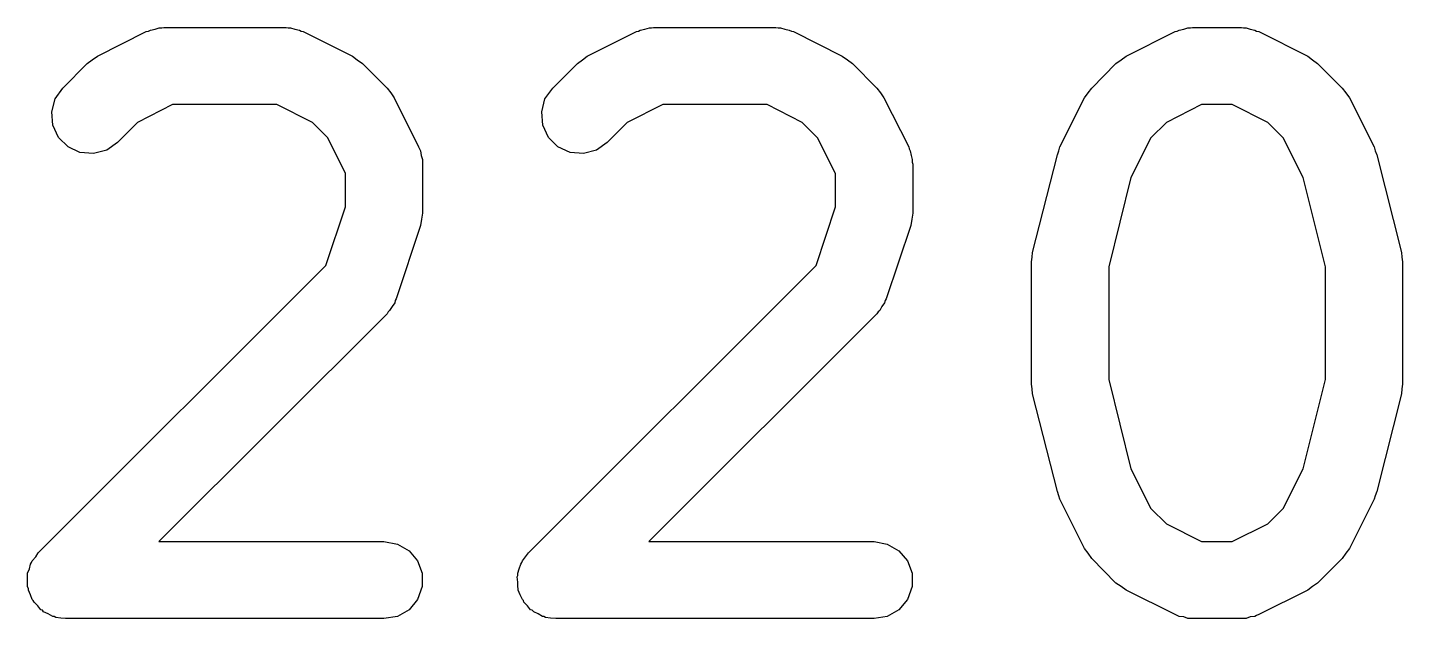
# Model space of a CAD drawing. Extents: x 10 to 287, y -200 to -10.
# Drawn here: x 147.64 to 150.313, y -103.4 to -102.25 of the extents above; entities that cross this region are included whole.
import ezdxf

# ---------------------------------------------------------------- set-up
doc = ezdxf.new("R2010")
doc.units = 0
doc.header["$MEASUREMENT"] = 0
doc.layers.add('BLACK', color=7, linetype='CONTINUOUS')

msp = doc.modelspace()

# ---------------------------------------------------------------- linework, layer by layer
at = {"layer": 'Black'}
for p, q in [((147.776, -102.306), (147.871, -102.258)), ((147.871, -102.258), (147.875, -102.257)), ((147.875, -102.257), (147.879, -102.255)), ((147.879, -102.255), (147.888, -102.253)), ((147.888, -102.253), (147.896, -102.251)), ((147.896, -102.251), (147.901, -102.251)), ((147.901, -102.251), (147.905, -102.25)), ((147.905, -102.25), (148.143, -102.25)), ((148.143, -102.25), (148.147, -102.251)), ((148.147, -102.251), (148.151, -102.251)), ((148.151, -102.251), (148.16, -102.253)), ((148.16, -102.253), (148.169, -102.255)), ((148.169, -102.255), (148.172, -102.257)), ((148.172, -102.257), (148.176, -102.258)), ((148.176, -102.258), (148.272, -102.306)), ((148.728, -102.306), (148.824, -102.258)), ((148.824, -102.258), (148.828, -102.257)), ((148.828, -102.257), (148.831, -102.255)), ((148.831, -102.255), (148.84, -102.253)), ((148.84, -102.253), (148.849, -102.251)), ((148.849, -102.251), (148.853, -102.251)), ((148.853, -102.251), (148.857, -102.25)), ((148.857, -102.25), (149.095, -102.25)), ((149.095, -102.25), (149.099, -102.251)), ((149.099, -102.251), (149.104, -102.251)), ((149.104, -102.251), (149.112, -102.253)), ((149.112, -102.253), (149.121, -102.255)), ((149.121, -102.255), (149.125, -102.257)), ((149.125, -102.257), (149.129, -102.258)), ((149.129, -102.258), (149.224, -102.306)), ((149.776, -102.306), (149.871, -102.258)), ((149.871, -102.258), (149.875, -102.257)), ((149.875, -102.257), (149.879, -102.255)), ((149.879, -102.255), (149.888, -102.253)), ((149.888, -102.253), (149.896, -102.251)), ((149.896, -102.251), (149.901, -102.251)), ((149.901, -102.251), (149.905, -102.25)), ((149.905, -102.25), (150, -102.25)), ((150, -102.25), (150.004, -102.251)), ((150.004, -102.251), (150.009, -102.251)), ((150.009, -102.251), (150.017, -102.253)), ((150.017, -102.253), (150.026, -102.255)), ((150.026, -102.255), (150.029, -102.257)), ((150.029, -102.257), (150.034, -102.258)), ((150.034, -102.258), (150.129, -102.306)), ((147.709, -102.368), (147.756, -102.32)), ((147.756, -102.32), (147.766, -102.313)), ((147.766, -102.313), (147.776, -102.306)), ((148.272, -102.306), (148.281, -102.313)), ((148.281, -102.313), (148.291, -102.32)), ((148.291, -102.32), (148.339, -102.368)), ((148.661, -102.368), (148.709, -102.32)), ((148.709, -102.32), (148.719, -102.313)), ((148.719, -102.313), (148.728, -102.306)), ((149.224, -102.306), (149.234, -102.313)), ((149.234, -102.313), (149.244, -102.32)), ((149.244, -102.32), (149.291, -102.368)), ((149.709, -102.368), (149.756, -102.32)), ((149.756, -102.32), (149.766, -102.313)), ((149.766, -102.313), (149.776, -102.306)), ((150.129, -102.306), (150.138, -102.313)), ((150.138, -102.313), (150.148, -102.32)), ((150.148, -102.32), (150.196, -102.368)), ((147.694, -102.389), (147.709, -102.368)), ((148.339, -102.368), (148.346, -102.377)), ((148.646, -102.389), (148.661, -102.368)), ((149.291, -102.368), (149.298, -102.377)), ((149.702, -102.377), (149.709, -102.368)), ((150.196, -102.368), (150.203, -102.377)), ((147.687, -102.414), (147.694, -102.389)), ((147.922, -102.4), (147.854, -102.435)), ((148.125, -102.4), (147.922, -102.4)), ((148.194, -102.435), (148.125, -102.4)), ((148.346, -102.377), (148.353, -102.387)), ((148.353, -102.387), (148.4, -102.482)), ((148.64, -102.414), (148.646, -102.389)), ((148.875, -102.4), (148.806, -102.435)), ((149.078, -102.4), (148.875, -102.4)), ((149.146, -102.435), (149.078, -102.4)), ((149.298, -102.377), (149.305, -102.387)), ((149.305, -102.387), (149.353, -102.482)), ((149.647, -102.482), (149.695, -102.387)), ((149.695, -102.387), (149.702, -102.377)), ((149.922, -102.4), (149.854, -102.435)), ((149.982, -102.4), (149.922, -102.4)), ((150.051, -102.435), (149.982, -102.4)), ((150.203, -102.377), (150.21, -102.387)), ((150.21, -102.387), (150.258, -102.482)), ((147.689, -102.44), (147.687, -102.414)), ((148.642, -102.44), (148.64, -102.414)), ((147.7, -102.464), (147.689, -102.44)), ((147.854, -102.435), (147.815, -102.474)), ((148.224, -102.465), (148.194, -102.435)), ((148.653, -102.464), (148.642, -102.44)), ((148.806, -102.435), (148.767, -102.474)), ((149.176, -102.465), (149.146, -102.435)), ((149.854, -102.435), (149.824, -102.465)), ((150.081, -102.465), (150.051, -102.435)), ((147.719, -102.482), (147.7, -102.464)), ((147.742, -102.493), (147.719, -102.482)), ((147.815, -102.474), (147.794, -102.489)), ((148.258, -102.534), (148.224, -102.465)), ((148.4, -102.482), (148.402, -102.486)), ((148.671, -102.482), (148.653, -102.464)), ((148.695, -102.493), (148.671, -102.482)), ((148.767, -102.474), (148.746, -102.489)), ((149.211, -102.534), (149.176, -102.465)), ((149.353, -102.482), (149.354, -102.486)), ((149.645, -102.49), (149.647, -102.482)), ((149.824, -102.465), (149.785, -102.542)), ((150.12, -102.542), (150.081, -102.465)), ((150.258, -102.482), (150.26, -102.49)), ((147.768, -102.495), (147.742, -102.493)), ((147.794, -102.489), (147.768, -102.495)), ((148.402, -102.486), (148.404, -102.49)), ((148.404, -102.49), (148.405, -102.499)), ((148.405, -102.499), (148.408, -102.507)), ((148.408, -102.507), (148.408, -102.512)), ((148.721, -102.495), (148.695, -102.493)), ((148.746, -102.489), (148.721, -102.495)), ((149.354, -102.486), (149.356, -102.49)), ((149.356, -102.49), (149.358, -102.499)), ((149.358, -102.499), (149.36, -102.507)), ((149.36, -102.507), (149.36, -102.512)), ((149.594, -102.688), (149.642, -102.498)), ((149.642, -102.498), (149.645, -102.49)), ((150.26, -102.49), (150.263, -102.498)), ((150.263, -102.498), (150.311, -102.688)), ((148.258, -102.599), (148.258, -102.534)), ((148.408, -102.512), (148.408, -102.516)), ((148.408, -102.516), (148.408, -102.611)), ((149.211, -102.599), (149.211, -102.534)), ((149.36, -102.512), (149.361, -102.516)), ((149.361, -102.516), (149.361, -102.611)), ((149.785, -102.542), (149.742, -102.716)), ((150.163, -102.716), (150.12, -102.542)), ((148.22, -102.713), (148.258, -102.599)), ((148.408, -102.611), (148.406, -102.623)), ((149.173, -102.713), (149.211, -102.599)), ((149.361, -102.611), (149.359, -102.623)), ((148.404, -102.635), (148.357, -102.778)), ((148.406, -102.623), (148.404, -102.635)), ((149.357, -102.635), (149.309, -102.778)), ((149.359, -102.623), (149.357, -102.635)), ((149.593, -102.697), (149.594, -102.688)), ((150.311, -102.688), (150.312, -102.697)), ((147.661, -103.272), (148.22, -102.713)), ((148.614, -103.272), (149.173, -102.713)), ((149.592, -102.706), (149.593, -102.697)), ((149.592, -102.944), (149.592, -102.706)), ((149.742, -102.716), (149.742, -102.935)), ((150.163, -102.935), (150.163, -102.716)), ((150.312, -102.697), (150.313, -102.706)), ((150.313, -102.706), (150.313, -102.944)), ((148.341, -102.803), (148.339, -102.807)), ((148.344, -102.801), (148.341, -102.803)), ((148.349, -102.793), (148.344, -102.801)), ((148.354, -102.786), (148.349, -102.793)), ((148.355, -102.781), (148.354, -102.786)), ((148.357, -102.778), (148.355, -102.781)), ((149.294, -102.803), (149.291, -102.807)), ((149.297, -102.801), (149.294, -102.803)), ((149.301, -102.793), (149.297, -102.801)), ((149.306, -102.786), (149.301, -102.793)), ((149.307, -102.781), (149.306, -102.786)), ((149.309, -102.778), (149.307, -102.781)), ((148.339, -102.807), (147.895, -103.25)), ((149.291, -102.807), (148.848, -103.25)), ((149.742, -102.935), (149.785, -103.109)), ((150.12, -103.109), (150.163, -102.935)), ((149.593, -102.953), (149.592, -102.944)), ((149.594, -102.963), (149.593, -102.953)), ((149.642, -103.153), (149.594, -102.963)), ((150.311, -102.963), (150.263, -103.153)), ((150.312, -102.953), (150.311, -102.963)), ((150.313, -102.944), (150.312, -102.953)), ((149.785, -103.109), (149.824, -103.186)), ((150.081, -103.186), (150.12, -103.109)), ((149.645, -103.161), (149.642, -103.153)), ((149.647, -103.168), (149.645, -103.161)), ((149.695, -103.264), (149.647, -103.168)), ((150.258, -103.168), (150.21, -103.264)), ((150.26, -103.161), (150.258, -103.168)), ((150.263, -103.153), (150.26, -103.161)), ((149.824, -103.186), (149.854, -103.216)), ((150.051, -103.216), (150.081, -103.186)), ((149.854, -103.216), (149.922, -103.25)), ((149.982, -103.25), (150.051, -103.216)), ((147.895, -103.25), (148.333, -103.25)), ((148.333, -103.25), (148.359, -103.255)), ((148.359, -103.255), (148.382, -103.268)), ((148.848, -103.25), (149.286, -103.25)), ((149.286, -103.25), (149.311, -103.255)), ((149.311, -103.255), (149.334, -103.268)), ((149.922, -103.25), (149.982, -103.25)), ((147.649, -103.288), (147.656, -103.28)), ((147.656, -103.28), (147.661, -103.272)), ((148.382, -103.268), (148.398, -103.288)), ((148.602, -103.288), (148.608, -103.28)), ((148.608, -103.28), (148.614, -103.272)), ((149.334, -103.268), (149.351, -103.288)), ((149.702, -103.273), (149.695, -103.264)), ((149.709, -103.283), (149.702, -103.273)), ((149.756, -103.331), (149.709, -103.283)), ((150.196, -103.283), (150.148, -103.331)), ((150.203, -103.273), (150.196, -103.283)), ((150.21, -103.264), (150.203, -103.273)), ((147.64, -103.312), (147.644, -103.303)), ((147.644, -103.303), (147.646, -103.294)), ((147.646, -103.294), (147.648, -103.291)), ((147.648, -103.291), (147.649, -103.288)), ((148.398, -103.288), (148.407, -103.312)), ((148.593, -103.312), (148.596, -103.303)), ((148.596, -103.303), (148.599, -103.294)), ((148.599, -103.294), (148.601, -103.291)), ((148.601, -103.291), (148.602, -103.288)), ((149.351, -103.288), (149.36, -103.312)), ((147.64, -103.316), (147.64, -103.312)), ((147.64, -103.319), (147.64, -103.316)), ((147.64, -103.329), (147.64, -103.319)), ((147.64, -103.338), (147.64, -103.329)), ((147.642, -103.342), (147.64, -103.338)), ((148.407, -103.338), (148.398, -103.363)), ((148.407, -103.312), (148.407, -103.338)), ((148.592, -103.319), (148.593, -103.316)), ((148.593, -103.329), (148.592, -103.319)), ((148.593, -103.316), (148.593, -103.312)), ((148.593, -103.338), (148.593, -103.329)), ((148.594, -103.342), (148.593, -103.338)), ((149.36, -103.338), (149.351, -103.363)), ((149.36, -103.312), (149.36, -103.338)), ((149.766, -103.338), (149.756, -103.331)), ((149.776, -103.345), (149.766, -103.338)), ((150.138, -103.338), (150.129, -103.345)), ((150.148, -103.331), (150.138, -103.338)), ((147.642, -103.345), (147.642, -103.342)), ((147.646, -103.354), (147.642, -103.345)), ((147.649, -103.363), (147.646, -103.354)), ((147.651, -103.365), (147.649, -103.363)), ((148.398, -103.363), (148.382, -103.383)), ((148.594, -103.345), (148.594, -103.342)), ((148.598, -103.354), (148.594, -103.345)), ((148.602, -103.363), (148.598, -103.354)), ((148.604, -103.365), (148.602, -103.363)), ((149.351, -103.363), (149.334, -103.383)), ((149.871, -103.392), (149.776, -103.345)), ((150.129, -103.345), (150.034, -103.392)), ((147.653, -103.368), (147.651, -103.365)), ((147.66, -103.375), (147.653, -103.368)), ((147.666, -103.383), (147.66, -103.375)), ((147.669, -103.384), (147.666, -103.383)), ((147.671, -103.387), (147.669, -103.384)), ((147.68, -103.391), (147.671, -103.387)), ((147.689, -103.396), (147.68, -103.391)), ((148.382, -103.383), (148.359, -103.396)), ((148.605, -103.368), (148.604, -103.365)), ((148.612, -103.375), (148.605, -103.368)), ((148.618, -103.383), (148.612, -103.375)), ((148.621, -103.384), (148.618, -103.383)), ((148.624, -103.387), (148.621, -103.384)), ((148.633, -103.391), (148.624, -103.387)), ((148.641, -103.396), (148.633, -103.391)), ((149.334, -103.383), (149.311, -103.396)), ((147.692, -103.396), (147.689, -103.396)), ((147.695, -103.398), (147.692, -103.396)), ((147.705, -103.399), (147.695, -103.398)), ((147.714, -103.4), (147.705, -103.399)), ((148.333, -103.4), (147.714, -103.4)), ((148.359, -103.396), (148.333, -103.4)), ((148.644, -103.396), (148.641, -103.396)), ((148.647, -103.398), (148.644, -103.396)), ((148.657, -103.399), (148.647, -103.398)), ((148.667, -103.4), (148.657, -103.399)), ((149.286, -103.4), (148.667, -103.4)), ((149.311, -103.396), (149.286, -103.4)), ((149.875, -103.394), (149.871, -103.392)), ((149.879, -103.396), (149.875, -103.394)), ((149.888, -103.397), (149.879, -103.396)), ((149.896, -103.4), (149.888, -103.397)), ((149.901, -103.4), (149.896, -103.4)), ((149.905, -103.4), (149.901, -103.4)), ((150, -103.4), (149.905, -103.4)), ((150.004, -103.4), (150, -103.4)), ((150.009, -103.4), (150.004, -103.4)), ((150.017, -103.397), (150.009, -103.4)), ((150.026, -103.396), (150.017, -103.397)), ((150.029, -103.394), (150.026, -103.396)), ((150.034, -103.392), (150.029, -103.394))]:
    msp.add_line(p, q, dxfattribs=at)

doc.saveas('drawing.dxf')
